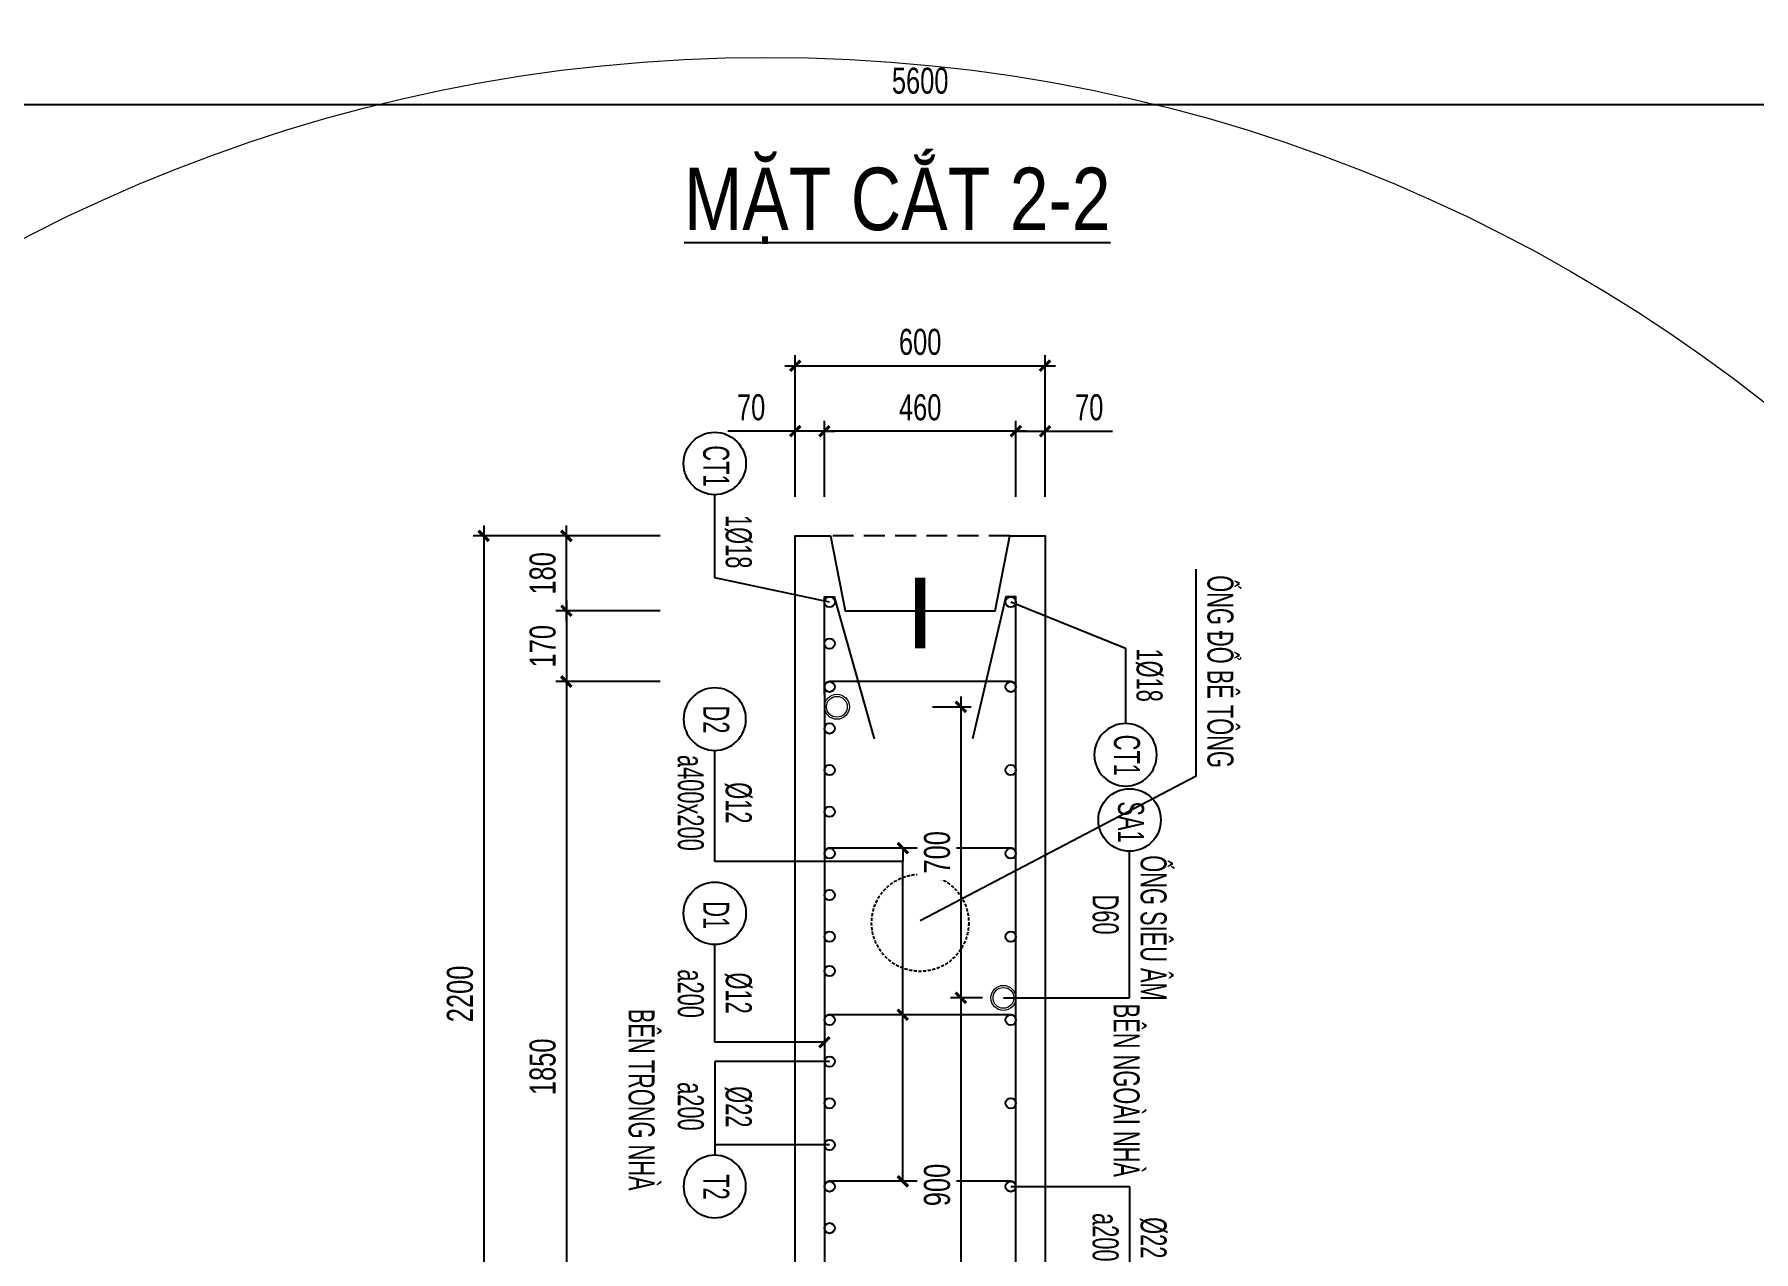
# Model space of a CAD drawing. Header units: millimetres. Extents: x -147841 to 368790, y -162721 to 84261.
# Drawn here: x 252213 to 256343, y -103522 to -100599 of the extents above; entities that cross this region are included whole.
import ezdxf
from ezdxf.enums import TextEntityAlignment as Align

# ---------------------------------------------------------------- set-up
doc = ezdxf.new("R2010")
doc.units = ezdxf.units.MM
doc.header["$LTSCALE"] = 1000
doc.header["$MEASUREMENT"] = 0
doc.header["$PDMODE"] = 1
doc.header["$PDSIZE"] = -10
doc.linetypes.add('DASHED', pattern=[0.75, 0.5, -0.25])
doc.linetypes.add('HIDDEN', pattern=[0.375, 0.25, -0.125])
doc.layers.get('0').update_dxf_attribs({"linetype": 'CONTINUOUS', "lineweight": 18})
doc.layers.get('DEFPOINTS').update_dxf_attribs({"color": 5, "linetype": 'CONTINUOUS', "lineweight": 18})
for name, color, linetype, lineweight in [('0-THAY', 7, 'CONTINUOUS', 18), ('ccu11-Dim', 8, 'CONTINUOUS', 18), ('DIM', 8, 'CONTINUOUS', 18)]:
    doc.layers.add(name, color=color, linetype=linetype, lineweight=lineweight)
for name, color, linetype in [('ccu11-Khuat', 9, 'DASHED'), ('ccu11-Manh', 8, 'CONTINUOUS'), ('ccu11-Thep', 4, 'CONTINUOUS'), ('ccu11-Thepdai', 6, 'CONTINUOUS'), ('KC-Cotthep', 8, 'CONTINUOUS'), ('KC-Dim', 8, 'CONTINUOUS'), ('KC-Text', 31, 'CONTINUOUS'), ('KC-Thay', 7, 'CONTINUOUS')]:
    doc.layers.add(name, color=color, linetype=linetype)
doc.styles.add('ARIAL', font='arial.ttf', dxfattribs={"width": 0.7})
doc.styles.add('ccu11-dim', font='vnsimli.shx', dxfattribs={"width": 0.65, "bigfont": 'bigfont.shx'})
doc.dimstyles.new('2.5-25', dxfattribs={"dimscale": 25, "dimtxt": 2.5, "dimasz": 1, "dimexe": 1, "dimexo": 2, "dimgap": 1, "dimtad": 1, "dimdec": 1, "dimrnd": 5, "dimdsep": 46, "dimtxsty": 'ARIAL', "dimblk": 'ARCHTICK', "dimcen": -1, "dimdle": 1, "dimclrd": 256, "dimclre": 256, "dimclrt": 3, "dimadec": 0, "dimazin": 2, "dimtfac": 0.1, "dimtdec": 1, "dimtmove": 0, "dimatfit": 1, "dimldrblk": 'ARCHTICK', "dimfxl": 1, "dimtvp": 0.833333, "dimtfill": 1, "dimtolj": 1, "dimtzin": 12, "dimarcsym": 0})
doc.dimstyles.new('ccu11-100x4', dxfattribs={"dimscale": 100, "dimtxt": 2.5, "dimasz": 1, "dimexe": 1, "dimexo": 2, "dimgap": 1, "dimtad": 1, "dimdec": 0, "dimlfac": 0.25, "dimdsep": 46, "dimtxsty": 'ccu11-dim', "dimblk": 'ARCHTICK', "dimcen": -1, "dimdle": 1, "dimclrd": 256, "dimclre": 256, "dimclrt": 31, "dimadec": 0, "dimazin": 2, "dimtfac": 0.1, "dimtdec": 0, "dimtmove": 0, "dimatfit": 1, "dimldrblk": 'ARCHTICK', "dimfxl": 1, "dimtvp": 0.833333, "dimtolj": 1, "dimtzin": 12, "dimarcsym": 0})

# ---------------------------------------------------------------- blocks, each defined once
blk = doc.blocks.new('_ARCHTICK')
at = {"color": 0, "linetype": 'ByBlock', "const_width": 0.3}
blk.add_lwpolyline([(-0.5, -0.5), (0.5, 0.5)], dxfattribs=at)
blk = doc.blocks.new('*D425')
at = {"layer": 'DEFPOINTS', "color": 0, "linetype": 'ByBlock', "ltscale": 30, "transparency": 16777216}
for p in [(251540.6, -100269.7), (257140.6, -100269.7), (257140.6, -100767)]:
    blk.add_point(p, dxfattribs=at)
at = {"layer": 'KC-Dim', "linetype": 'ByBlock', "lineweight": -2, "ltscale": 30, "transparency": 16777216}
for p, q in [((251540.6, -100319.7), (251540.6, -100792)), ((257140.6, -100319.7), (257140.6, -100792)), ((251515.6, -100767), (257165.6, -100767))]:
    blk.add_line(p, q, dxfattribs=at)
at = {"layer": 'KC-Dim', "linetype": 'ByBlock', "lineweight": -2, "ltscale": 30, "transparency": 16777216, "xscale": 25, "yscale": 25, "zscale": 25, "rotation": 180}
blk.add_blockref('_ARCHTICK', (251540.6, -100767), dxfattribs=at)
at = {"layer": 'KC-Dim', "linetype": 'ByBlock', "lineweight": -2, "ltscale": 30, "transparency": 16777216, "xscale": 25, "yscale": 25, "zscale": 25}
blk.add_blockref('_ARCHTICK', (257140.6, -100767), dxfattribs=at)
at = {"layer": 'KC-Dim', "color": 3, "linetype": 'ByBlock', "ltscale": 30, "transparency": 16777216, "insert": (254340.6, -100710.1), "char_height": 62.5, "attachment_point": 5, "style": 'ARIAL', "bg_fill": 3, "box_fill_scale": 1.25, "bg_fill_color": 256, "bg_fill_true_color": 13158600, "bg_fill_transparency": 0}
blk.add_mtext('\\A1;5600', dxfattribs=at)
blk = doc.blocks.new('*D466')
at = {"layer": 'DEFPOINTS', "color": 0, "linetype": 'ByBlock', "ltscale": 30, "transparency": 16777216}
for p in [(253490.8, -101802.8), (253766.4, -101802.8), (253766.4, -101982.8)]:
    blk.add_point(p, dxfattribs=at)
at = {"layer": 'KC-Dim', "linetype": 'ByBlock', "lineweight": -2, "ltscale": 30, "transparency": 16777216}
for p, q in [((253490.8, -102007.8), (253490.8, -101777.8)), ((253716.4, -101802.8), (253465.8, -101802.8)), ((253716.4, -101982.8), (253465.8, -101982.8))]:
    blk.add_line(p, q, dxfattribs=at)
at = {"layer": 'KC-Dim', "linetype": 'ByBlock', "lineweight": -2, "ltscale": 30, "transparency": 16777216, "xscale": 25, "yscale": 25, "zscale": 25}
for p, rotation in [((253490.8, -101802.8), 90), ((253490.8, -101982.8), 270)]:
    blk.add_blockref('_ARCHTICK', p, dxfattribs=dict(at, rotation=rotation))
at = {"layer": 'KC-Dim', "color": 3, "linetype": 'ByBlock', "ltscale": 30, "transparency": 16777216, "insert": (253433.9, -101892.8), "char_height": 62.5, "attachment_point": 5, "rotation": 90, "style": 'ARIAL', "bg_fill": 3, "box_fill_scale": 1.25, "bg_fill_color": 256, "bg_fill_true_color": 13158600, "bg_fill_transparency": 0}
blk.add_mtext('\\A1;180', dxfattribs=at)
blk = doc.blocks.new('*D467')
at = {"layer": 'DEFPOINTS', "color": 0, "linetype": 'ByBlock', "ltscale": 30, "transparency": 16777216}
for p in [(253766.4, -101982.8), (253766.4, -102152.8)]:
    blk.add_point(p, dxfattribs=at)
at = {"layer": 'KC-Dim', "linetype": 'ByBlock', "lineweight": -2, "ltscale": 30, "transparency": 16777216}
for p, q in [((253490.8, -101957.8), (253490.8, -102177.8)), ((253716.4, -101982.8), (253465.8, -101982.8)), ((253716.4, -102152.8), (253465.8, -102152.8))]:
    blk.add_line(p, q, dxfattribs=at)
at = {"layer": 'KC-Dim', "linetype": 'ByBlock', "lineweight": -2, "ltscale": 30, "transparency": 16777216, "xscale": 25, "yscale": 25, "zscale": 25}
for p, rotation in [((253490.8, -101982.8), 90), ((253490.8, -102152.8), 270)]:
    blk.add_blockref('_ARCHTICK', p, dxfattribs=dict(at, rotation=rotation))
at = {"layer": 'KC-Dim', "color": 3, "linetype": 'ByBlock', "ltscale": 30, "transparency": 16777216, "insert": (253433.9, -102067.8), "char_height": 62.5, "attachment_point": 5, "rotation": 90, "style": 'ARIAL', "bg_fill": 3, "box_fill_scale": 1.25, "bg_fill_color": 256, "bg_fill_true_color": 13158600, "bg_fill_transparency": 0}
blk.add_mtext('\\A1;170', dxfattribs=at)
at = {"layer": 'DEFPOINTS', "color": 0, "linetype": 'ByBlock', "ltscale": 30, "transparency": 16777216}
blk.add_point((253490.8, -102152.8), dxfattribs=at)
blk = doc.blocks.new('*D468')
at = {"layer": 'DEFPOINTS', "color": 0, "linetype": 'ByBlock', "ltscale": 30, "transparency": 16777216}
for p in [(254640.6, -101394.2), (254040.6, -101758.7), (254640.6, -101758.7)]:
    blk.add_point(p, dxfattribs=at)
at = {"layer": 'KC-Dim', "linetype": 'ByBlock', "lineweight": -2, "ltscale": 30, "transparency": 16777216}
for p, q in [((254040.6, -101708.7), (254040.6, -101369.2)), ((254640.6, -101708.7), (254640.6, -101369.2)), ((254015.6, -101394.2), (254665.6, -101394.2))]:
    blk.add_line(p, q, dxfattribs=at)
at = {"layer": 'KC-Dim', "linetype": 'ByBlock', "lineweight": -2, "ltscale": 30, "transparency": 16777216, "xscale": 25, "yscale": 25, "zscale": 25, "rotation": 180}
blk.add_blockref('_ARCHTICK', (254040.6, -101394.2), dxfattribs=at)
at = {"layer": 'KC-Dim', "linetype": 'ByBlock', "lineweight": -2, "ltscale": 30, "transparency": 16777216, "xscale": 25, "yscale": 25, "zscale": 25}
blk.add_blockref('_ARCHTICK', (254640.6, -101394.2), dxfattribs=at)
at = {"layer": 'KC-Dim', "color": 3, "linetype": 'ByBlock', "ltscale": 30, "transparency": 16777216, "insert": (254340.6, -101337.3), "char_height": 62.5, "attachment_point": 5, "style": 'ARIAL', "bg_fill": 3, "box_fill_scale": 1.25, "bg_fill_color": 256, "bg_fill_true_color": 13158600, "bg_fill_transparency": 0}
blk.add_mtext('\\A1;600', dxfattribs=at)
blk = doc.blocks.new('*D469')
at = {"layer": 'DEFPOINTS', "color": 0, "linetype": 'ByBlock', "ltscale": 30, "transparency": 16777216}
for p in [(254110.6, -101551.4), (254110.6, -101758.7), (254570.6, -101758.7)]:
    blk.add_point(p, dxfattribs=at)
at = {"layer": 'KC-Dim', "linetype": 'ByBlock', "lineweight": -2, "ltscale": 30, "transparency": 16777216}
for p, q in [((254595.6, -101551.4), (254085.6, -101551.4)), ((254110.6, -101708.7), (254110.6, -101526.4)), ((254570.6, -101708.7), (254570.6, -101526.4))]:
    blk.add_line(p, q, dxfattribs=at)
at = {"layer": 'KC-Dim', "linetype": 'ByBlock', "lineweight": -2, "ltscale": 30, "transparency": 16777216, "xscale": 25, "yscale": 25, "zscale": 25, "rotation": 180}
blk.add_blockref('_ARCHTICK', (254110.6, -101551.4), dxfattribs=at)
at = {"layer": 'KC-Dim', "linetype": 'ByBlock', "lineweight": -2, "ltscale": 30, "transparency": 16777216, "xscale": 25, "yscale": 25, "zscale": 25}
blk.add_blockref('_ARCHTICK', (254570.6, -101551.4), dxfattribs=at)
at = {"layer": 'KC-Dim', "color": 3, "linetype": 'ByBlock', "ltscale": 30, "transparency": 16777216, "insert": (254340.6, -101494.5), "char_height": 62.5, "attachment_point": 5, "style": 'ARIAL', "bg_fill": 3, "box_fill_scale": 1.25, "bg_fill_color": 256, "bg_fill_true_color": 13158600, "bg_fill_transparency": 0}
blk.add_mtext('\\A1;460', dxfattribs=at)
blk = doc.blocks.new('*D470')
at = {"layer": 'DEFPOINTS', "color": 0, "linetype": 'ByBlock', "ltscale": 30, "transparency": 16777216}
for p in [(254640.6, -101551.4), (254570.6, -101758.7), (254640.6, -101758.7)]:
    blk.add_point(p, dxfattribs=at)
at = {"layer": 'KC-Dim', "linetype": 'ByBlock', "lineweight": -2, "ltscale": 30, "transparency": 16777216}
for p, q in [((254570.6, -101551.4), (254545.6, -101551.4)), ((254570.6, -101708.7), (254570.6, -101526.4)), ((254570.6, -101551.4), (254640.6, -101551.4)), ((254640.6, -101708.7), (254640.6, -101526.4)), ((254640.6, -101551.4), (254802.8, -101551.4))]:
    blk.add_line(p, q, dxfattribs=at)
at = {"layer": 'KC-Dim', "linetype": 'ByBlock', "lineweight": -2, "ltscale": 30, "transparency": 16777216, "xscale": 25, "yscale": 25, "zscale": 25}
blk.add_blockref('_ARCHTICK', (254570.6, -101551.4), dxfattribs=at)
at = {"layer": 'KC-Dim', "linetype": 'ByBlock', "lineweight": -2, "ltscale": 30, "transparency": 16777216, "xscale": 25, "yscale": 25, "zscale": 25, "rotation": 180}
blk.add_blockref('_ARCHTICK', (254640.6, -101551.4), dxfattribs=at)
at = {"layer": 'KC-Dim', "color": 3, "linetype": 'ByBlock', "ltscale": 30, "transparency": 16777216, "insert": (254746.7, -101494.5), "char_height": 62.5, "attachment_point": 5, "style": 'ARIAL', "bg_fill": 3, "box_fill_scale": 1.25, "bg_fill_color": 256, "bg_fill_true_color": 13158600, "bg_fill_transparency": 0}
blk.add_mtext('\\A1;70', dxfattribs=at)
blk = doc.blocks.new('*D471')
at = {"layer": 'DEFPOINTS', "color": 0, "linetype": 'ByBlock', "ltscale": 30, "transparency": 16777216}
for p in [(254040.6, -101551.4), (254040.6, -101758.7), (254110.6, -101758.7)]:
    blk.add_point(p, dxfattribs=at)
at = {"layer": 'KC-Dim', "linetype": 'ByBlock', "lineweight": -2, "ltscale": 30, "transparency": 16777216}
for p, q in [((254040.6, -101551.4), (253878.4, -101551.4)), ((254040.6, -101708.7), (254040.6, -101526.4)), ((254110.6, -101551.4), (254040.6, -101551.4)), ((254110.6, -101708.7), (254110.6, -101526.4)), ((254110.6, -101551.4), (254135.6, -101551.4))]:
    blk.add_line(p, q, dxfattribs=at)
at = {"layer": 'KC-Dim', "linetype": 'ByBlock', "lineweight": -2, "ltscale": 30, "transparency": 16777216, "xscale": 25, "yscale": 25, "zscale": 25}
blk.add_blockref('_ARCHTICK', (254040.6, -101551.4), dxfattribs=at)
at = {"layer": 'KC-Dim', "linetype": 'ByBlock', "lineweight": -2, "ltscale": 30, "transparency": 16777216, "xscale": 25, "yscale": 25, "zscale": 25, "rotation": 180}
blk.add_blockref('_ARCHTICK', (254110.6, -101551.4), dxfattribs=at)
at = {"layer": 'KC-Dim', "color": 3, "linetype": 'ByBlock', "ltscale": 30, "transparency": 16777216, "insert": (253934.5, -101494.5), "char_height": 62.5, "attachment_point": 5, "style": 'ARIAL', "bg_fill": 3, "box_fill_scale": 1.25, "bg_fill_color": 256, "bg_fill_true_color": 13158600, "bg_fill_transparency": 0}
blk.add_mtext('\\A1;70', dxfattribs=at)
blk = doc.blocks.new('*D472')
at = {"layer": 'DEFPOINTS', "color": 0, "linetype": 'ByBlock', "ltscale": 30, "transparency": 16777216}
for p in [(253766.4, -102152.8), (253490.8, -104002.8), (253766.4, -104002.8)]:
    blk.add_point(p, dxfattribs=at)
at = {"layer": 'KC-Dim', "linetype": 'ByBlock', "lineweight": -2, "ltscale": 30, "transparency": 16777216}
for p, q in [((253490.8, -102127.8), (253490.8, -104027.8)), ((253716.4, -102152.8), (253465.8, -102152.8)), ((253716.4, -104002.8), (253465.8, -104002.8))]:
    blk.add_line(p, q, dxfattribs=at)
at = {"layer": 'KC-Dim', "linetype": 'ByBlock', "lineweight": -2, "ltscale": 30, "transparency": 16777216, "xscale": 25, "yscale": 25, "zscale": 25}
for p, rotation in [((253490.8, -102152.8), 90), ((253490.8, -104002.8), 270)]:
    blk.add_blockref('_ARCHTICK', p, dxfattribs=dict(at, rotation=rotation))
at = {"layer": 'KC-Dim', "color": 3, "linetype": 'ByBlock', "ltscale": 30, "transparency": 16777216, "insert": (253433.9, -103077.8), "char_height": 62.5, "attachment_point": 5, "rotation": 90, "style": 'ARIAL', "bg_fill": 3, "box_fill_scale": 1.25, "bg_fill_color": 256, "bg_fill_true_color": 13158600, "bg_fill_transparency": 0}
blk.add_mtext('\\A1;1850', dxfattribs=at)
blk = doc.blocks.new('att_thep_2')
blk.add_circle((-300, 0), 300)
at = {"color": 3, "style": 'ARIAL', "width": 0.6}
blk.add_attdef('DK', text='', height=250, dxfattribs=at).set_placement((467, 105), align=Align.CENTER)
at = {"color": 31, "style": 'ARIAL', "width": 0.6}
blk.add_attdef('SH', text='', height=250, dxfattribs=at).set_placement((-281, -111), align=Align.CENTER)
at = {"color": 2, "style": 'ARIAL', "width": 0.6}
blk.add_attdef('KC', text='', height=250, dxfattribs=at).set_placement((472, -355), align=Align.CENTER)
blk = doc.blocks.new('*U450')
at = {"layer": 'ccu11-Thepdai', "flags": 128}
blk.add_lwpolyline([(50, 230), (-37.5, 230, 0.414214), (-50, 217.5), (-50, -114.4), (-50, -217.5, 0.414214), (-37.5, -230), (50, -230)], format="xyb", dxfattribs=at)
blk = doc.blocks.new('*U451')
at = {"layer": 'DIM', "color": 0, "linetype": 'ByBlock', "lineweight": -2, "transparency": 16777216}
for p in [(0, 0), (400, 0), (800, 0)]:
    blk.add_blockref('*U450', p, dxfattribs=at)
blk = doc.blocks.new('*D473')
at = {"layer": 'DEFPOINTS', "color": 0, "ltscale": 3000, "transparency": 16777216}
for p in [(253766.4, -101802.8), (253292.2, -104002.8), (253766.4, -104002.8)]:
    blk.add_point(p, dxfattribs=at)
at = {"layer": 'DIM', "lineweight": -2, "ltscale": 3000, "transparency": 16777216}
for p, q in [((253292.2, -101777.8), (253292.2, -104027.8)), ((253716.4, -101802.8), (253267.2, -101802.8)), ((253716.4, -104002.8), (253267.2, -104002.8))]:
    blk.add_line(p, q, dxfattribs=at)
at = {"layer": 'DIM', "lineweight": -2, "ltscale": 3000, "transparency": 16777216, "xscale": 25, "yscale": 25, "zscale": 25}
for p, rotation in [((253292.2, -101802.8), 90), ((253292.2, -104002.8), 270)]:
    blk.add_blockref('_ARCHTICK', p, dxfattribs=dict(at, rotation=rotation))
at = {"layer": 'DIM', "color": 3, "ltscale": 3000, "transparency": 16777216, "insert": (253235.3, -102902.8), "char_height": 62.5, "attachment_point": 5, "rotation": 90, "style": 'ARIAL', "bg_fill": 3, "box_fill_scale": 1.25, "bg_fill_color": 256, "bg_fill_true_color": 13158600, "bg_fill_transparency": 0}
blk.add_mtext('\\A1;2200', dxfattribs=at)
blk = doc.blocks.new('*D474')
at = {"layer": 'DEFPOINTS', "color": 0, "linetype": 'ByBlock', "ltscale": 30, "transparency": 16777216}
for p in [(254320.5, -102213.3), (254438.3, -102912.3), (254540.6, -102912.3)]:
    blk.add_point(p, dxfattribs=at)
at = {"layer": 'KC-Dim', "linetype": 'ByBlock', "lineweight": -2, "ltscale": 30, "transparency": 16777216}
for p, q in [((254370.5, -102213.3), (254463.3, -102213.3)), ((254438.3, -102188.3), (254438.3, -102937.3)), ((254490.6, -102912.3), (254413.3, -102912.3))]:
    blk.add_line(p, q, dxfattribs=at)
at = {"layer": 'KC-Dim', "linetype": 'ByBlock', "lineweight": -2, "ltscale": 30, "transparency": 16777216, "xscale": 25, "yscale": 25, "zscale": 25}
for p, rotation in [((254438.3, -102213.3), 90), ((254438.3, -102912.3), 270)]:
    blk.add_blockref('_ARCHTICK', p, dxfattribs=dict(at, rotation=rotation))
at = {"layer": 'KC-Dim', "color": 3, "linetype": 'ByBlock', "ltscale": 30, "transparency": 16777216, "insert": (254381.4, -102562.8), "char_height": 62.5, "attachment_point": 5, "rotation": 90, "style": 'ARIAL', "bg_fill": 3, "box_fill_scale": 1.25, "bg_fill_color": 256, "bg_fill_true_color": 13158600, "bg_fill_transparency": 0}
blk.add_mtext('\\A1;700', dxfattribs=at)
blk = doc.blocks.new('A$C260038B3')
at = {"layer": '0-THAY', "linetype": 'Continuous'}
for radius in [120, 100]:
    blk.add_circle((0, 0), radius, dxfattribs=at)
blk = doc.blocks.new('*D475')
at = {"layer": 'DEFPOINTS', "color": 0, "linetype": 'ByBlock', "ltscale": 30, "transparency": 16777216}
for p in [(254540.6, -102912.3), (254338.2, -103810.9), (254438.3, -103810.9)]:
    blk.add_point(p, dxfattribs=at)
at = {"layer": 'KC-Dim', "linetype": 'ByBlock', "lineweight": -2, "ltscale": 30, "transparency": 16777216}
for p, q in [((254490.6, -102912.3), (254413.3, -102912.3)), ((254438.3, -102887.3), (254438.3, -103835.9)), ((254388.2, -103810.9), (254463.3, -103810.9))]:
    blk.add_line(p, q, dxfattribs=at)
at = {"layer": 'KC-Dim', "linetype": 'ByBlock', "lineweight": -2, "ltscale": 30, "transparency": 16777216, "xscale": 25, "yscale": 25, "zscale": 25}
for p, rotation in [((254438.3, -102912.3), 90), ((254438.3, -103810.9), 270)]:
    blk.add_blockref('_ARCHTICK', p, dxfattribs=dict(at, rotation=rotation))
at = {"layer": 'KC-Dim', "color": 3, "linetype": 'ByBlock', "ltscale": 30, "transparency": 16777216, "insert": (254381.4, -103361.6), "char_height": 62.5, "attachment_point": 5, "rotation": 90, "style": 'ARIAL', "bg_fill": 3, "box_fill_scale": 1.25, "bg_fill_color": 256, "bg_fill_true_color": 13158600, "bg_fill_transparency": 0}
blk.add_mtext('\\A1;900', dxfattribs=at)

msp = doc.modelspace()

# ---------------------------------------------------------------- linework, layer by layer
at = {"layer": 'ccu11-Khuat', "ltscale": 0.1}
msp.add_line((254555.59, -101802.81), (254125.59, -101802.81), dxfattribs=at)
at = {"layer": 'ccu11-Manh'}
msp.add_lwpolyline([(254340.59, -102726.47), (255003.65, -102379.42), (255003.65, -101882.89)], dxfattribs=at)
at = {"layer": 'ccu11-Thep', "const_width": 25}
msp.add_lwpolyline([(254340.59, -102072.81), (254340.59, -101902.81)], dxfattribs=at)
at = {"layer": 'ccu11-Thep'}
for centre in [(254123.09, -101961.68), (254558.09, -101961.6), (254123.09, -102061.6), (254123.09, -102165.31), (254123.09, -102265.31), (254123.09, -102365.31), (254123.09, -102465.31), (254123.09, -102565.31), (254123.09, -102665.31), (254123.09, -102765.31), (254123.09, -102847.75), (254123.09, -102965.31), (254123.09, -103065.31), (254123.09, -103165.31), (254123.09, -103265.31), (254123.09, -103365.31), (254123.09, -103465.31)]:
    msp.add_circle(centre, 12.5, dxfattribs=at)
at = {"layer": 'ccu11-Thep', "linetype": 'HIDDEN', "ltscale": 0.03}
msp.add_circle((254340.59, -102732.05, 242.3), 116.6, dxfattribs=at)
at = {"layer": 'ccu11-Thepdai', "flags": 128}
for points in [[(254110.59, -102183.86), (254110.59, -101949.18), (254134.03, -101949.18), (254230.19, -102290.56)], [(254570.59, -102183.86), (254570.59, -101949.1), (254546.42, -101949.1), (254466.39, -102290.56)]]:
    msp.add_lwpolyline(points, dxfattribs=at)
at = {"layer": 'ccu11-Thepdai'}
msp.add_lwpolyline([(254110.59, -102165.31), (254110.59, -103990.31, 0.4142136), (254123.09, -104002.81), (254558.09, -104002.81, 0.4142136), (254570.59, -103990.31), (254570.59, -102165.31, 0.4142136), (254558.09, -102152.81), (254123.09, -102152.81, 0.4142136)], format="xyb", close=True, dxfattribs=at)
at = {"layer": 'KC-Thay', "flags": 128}
msp.add_lwpolyline([(254340.59, -104602.81), (251540.59, -104602.81), (251540.59, -104517.81), (251720.59, -104482.81), (251720.59, -104122.81), (251540.59, -104087.81), (251540.59, -104002.81), (254040.59, -104002.81), (254040.59, -101802.81), (254125.59, -101802.81), (254160.59, -101982.81), (254520.59, -101982.81), (254555.59, -101802.81), (254640.59, -101802.81), (254640.59, -104002.81), (257140.59, -104002.81), (257140.59, -104087.81), (257320.59, -104122.81), (257320.59, -104482.81), (257140.59, -104517.81), (257140.59, -104602.81), (254040.59, -104602.81)], dxfattribs=at)

# ---------------------------------------------------------------- block references
at = {"layer": 'ccu11-Dim', "ltscale": 3000, "xscale": 0.25, "yscale": 0.25, "zscale": 0.25, "rotation": 270}
msp.add_blockref('A$C260038B3', (254140.59, -102213.28), dxfattribs=at)
at = {"layer": 'DIM', "rotation": 270}
msp.add_blockref('*U451', (254340.59, -102602.81), dxfattribs=at)
at = {"layer": 'KC-Cotthep'}
ref = msp.add_blockref('att_thep_2', (254833.96, -102253.6), dxfattribs=dict(at, xscale=-0.25, yscale=0.25, zscale=0.25, rotation=270))
ref.add_attrib('DK', '1%%C18', dxfattribs={"layer": '0', "color": 15, "height": 62.5, "rotation": 270, "style": 'ARIAL', "width": 0.6}).set_placement((254860.31, -102137.33), align=Align.CENTER)
ref.add_attrib('SH', 'CT1', dxfattribs={"layer": '0', "color": 31, "height": 62.5, "rotation": 270, "style": 'ARIAL', "width": 0.6}).set_placement((254806.09, -102329.63), align=Align.CENTER)
ref = msp.add_blockref('att_thep_2', (254843.63, -102560.15), dxfattribs=dict(at, xscale=0.25, yscale=0.25, zscale=0.25, rotation=270))
ref.add_attrib('KC', 'D60', dxfattribs={"layer": '0', "color": 2, "height": 62.5, "rotation": 270, "style": 'ARIAL', "width": 0.6}).set_placement((254754.8, -102712.26), align=Align.CENTER)
ref.add_attrib('DK', 'ỐNG SIÊU ÂM', dxfattribs={"layer": '0', "color": 15, "height": 62.5, "rotation": 270, "style": 'ARIAL', "width": 0.6}).set_placement((254869.98, -102744.4), align=Align.CENTER)
ref.add_attrib('SH', 'SA1', dxfattribs={"layer": '0', "color": 31, "height": 62.5, "rotation": 270, "style": 'ARIAL', "width": 0.6}).set_placement((254815.76, -102489.91), align=Align.CENTER)
ref = msp.add_blockref('att_thep_2', (254843.63, -103604.62), dxfattribs=dict(at, xscale=-0.25, yscale=0.25, zscale=0.25, rotation=270))
ref.add_attrib('KC', 'a200', dxfattribs={"layer": '0', "color": 2, "height": 62.5, "rotation": 270, "style": 'ARIAL', "width": 0.6}).set_placement((254754.8, -103487.27), align=Align.CENTER)
ref.add_attrib('DK', '%%C22', dxfattribs={"layer": '0', "color": 2, "height": 62.5, "rotation": 270, "style": 'ARIAL', "width": 0.6}).set_placement((254869.98, -103488.36), align=Align.CENTER)
ref.add_attrib('SH', 'N1', dxfattribs={"layer": '0', "color": 31, "height": 62.5, "rotation": 270, "style": 'ARIAL', "width": 0.6}).set_placement((254815.76, -103680.65), align=Align.CENTER)

# ---------------------------------------------------------------- texts
at = {"layer": 'KC-Text', "color": 2, "style": 'ARIAL', "width": 0.8}
msp.add_text('%%UMẶT CẮT 2-2', height=150, dxfattribs=at).set_placement((254285.77, -101068.68), align=Align.CENTER)
at = {"layer": 'KC-Text', "color": 1, "style": 'ARIAL', "width": 0.6}
msp.add_text('ỐNG ĐỔ BÊ TÔNG', height=62.5, rotation=270, dxfattribs=at).set_placement((255030.67, -101897.33))
msp.add_text('BÊN NGOÀI NHÀ', height=62.5, rotation=270, dxfattribs=at).set_placement((254805.14, -103134.29), align=Align.CENTER)

# ---------------------------------------------------------------- dimensions: what is measured, and where the dimension line sits
at = {"layer": 'KC-Dim', "linetype": 'ByBlock', "ltscale": 30}
for base, p1, p2, picture, middle in [((257140.59, -100766.99), (251540.59, -100269.72), (257140.59, -100269.72), '*D425', (254340.59, -100710.08)), ((254640.59, -101394.23), (254040.59, -101758.73), (254640.59, -101758.73), '*D468', (254340.59, -101337.32))]:
    dim = msp.add_linear_dim(base=base, p1=p1, p2=p2, dimstyle='2.5-25', dxfattribs=at)
    dim.commit()
    dim.dimension.update_dxf_attribs({"geometry": picture, "text_midpoint": middle})

# ---------------------------------------------------------------- leaders
at = {"layer": 'ccu11-Manh', "ltscale": 10}
for points in [[(254558.09, -101961.6), (254833.96, -102072.61), (254833.96, -102253.64)], [(254298.88, -102584.87), (253847.21, -102584.87), (253847.21, -102318.09)], [(254540.59, -102912.27), (254843.63, -102912.27), (254843.63, -102560.15)], [(254123.09, -103065.31), (253847.21, -103065.31), (253847.21, -103290.22)], [(254123.09, -103265.31), (253847.21, -103265.31), (253847.21, -103290.26)]]:
    msp.add_leader(points, dimstyle='ccu11-100x4', override={"dimgap": 1, "dimtad": 0, "dimldrblk": 'None'}, dxfattribs=at)
at = {"layer": 'ccu11-Manh', "ltscale": 3000}
for points, override in [([(254298.88, -102552.81), (254298.88, -102584.87), (253847.21, -102584.87)], {"dimasz": 0.25, "dimtad": 0}), ([(254298.88, -103352.81), (254298.88, -102584.87), (253847.21, -102584.87)], {"dimasz": 0.25, "dimgap": 1, "dimtad": 0}), ([(254298.88, -103352.81), (254298.88, -102584.87), (253847.21, -102584.87)], {"dimasz": 0.25, "dimtad": 0}), ([(254298.88, -102952.81), (254298.88, -102584.87), (253847.21, -102584.87)], {"dimasz": 0.25, "dimtad": 0}), ([(254110.59, -103018.76), (253847.21, -103018.76), (253847.21, -102784.1)], {"dimasz": 0.25, "dimtad": 0})]:
    msp.add_leader(points, dimstyle='ccu11-100x4', override=override, dxfattribs=at)

# ---------------------------------------------------------------- next in the draw order: dimensions: what is measured, and where the dimension line sits
at = {"layer": 'KC-Dim', "linetype": 'ByBlock', "ltscale": 30}
dim = msp.add_linear_dim(base=(254110.59, -101551.38), p1=(254570.59, -101758.73), p2=(254110.59, -101758.73), dimstyle='2.5-25', dxfattribs=at)
dim.commit()
dim.dimension.update_dxf_attribs({"geometry": '*D469', "text_midpoint": (254340.59, -101494.47)})
dim = msp.add_linear_dim(base=(253490.79, -101802.81), p1=(253766.42, -101982.81), p2=(253766.42, -101802.81), angle=90, dimstyle='2.5-25', dxfattribs=at)
dim.commit()
dim.dimension.update_dxf_attribs({"geometry": '*D466', "text_midpoint": (253490.79, -101892.81), "dimtype": 160})
dim = msp.add_linear_dim(base=(254438.29, -102912.27), p1=(254320.52, -102213.28), p2=(254540.59, -102912.27), angle=270, dimstyle='2.5-25', dxfattribs=at)
dim.commit()
dim.dimension.update_dxf_attribs({"geometry": '*D474', "text_midpoint": (254381.38, -102562.78)})

# ---------------------------------------------------------------- next in the draw order: linework, layer by layer
at = {"layer": 'ccu11-Thep'}
for centre in [(254558.09, -102165.31), (254558.09, -102365.31), (254558.09, -102565.31), (254558.09, -102765.31)]:
    msp.add_circle(centre, 12.5, dxfattribs=at)

# ---------------------------------------------------------------- next in the draw order: block references
at = {"layer": 'ccu11-Dim', "ltscale": 3000, "xscale": 0.25, "yscale": 0.25, "zscale": 0.25, "rotation": 270}
msp.add_blockref('A$C260038B3', (254540.59, -102912.27), dxfattribs=at)

# ---------------------------------------------------------------- next in the draw order: dimensions: what is measured, and where the dimension line sits
at = {"layer": 'KC-Dim', "linetype": 'ByBlock', "ltscale": 30}
for base, p1, p2, picture, middle in [((254040.59, -101551.38), (254110.59, -101758.73), (254040.59, -101758.73), '*D471', (253934.51, -101494.47)), ((254640.59, -101551.38), (254570.59, -101758.73), (254640.59, -101758.73), '*D470', (254746.67, -101494.47))]:
    dim = msp.add_linear_dim(base=base, p1=p1, p2=p2, dimstyle='2.5-25', dxfattribs=at)
    dim.commit()
    dim.dimension.update_dxf_attribs({"geometry": picture, "text_midpoint": middle})
dim = msp.add_linear_dim(base=(253490.79, -102152.81), p1=(253766.42, -101982.81), p2=(253766.42, -102152.81), angle=270, dimstyle='2.5-25', dxfattribs=at)
dim.commit()
dim.dimension.update_dxf_attribs({"geometry": '*D467', "text_midpoint": (253490.79, -102067.81), "dimtype": 160})

# ---------------------------------------------------------------- next in the draw order: block references
at = {"layer": 'KC-Cotthep'}
ref = msp.add_blockref('att_thep_2', (253847.21, -101703.96), dxfattribs=dict(at, xscale=0.25, yscale=0.25, zscale=0.25, rotation=270))
ref.add_attrib('DK', '1%%C18', dxfattribs={"layer": '0', "color": 15, "height": 62.5, "rotation": 270, "style": 'ARIAL', "width": 0.6}).set_placement((253873.57, -101816.82), align=Align.CENTER)
ref.add_attrib('SH', 'CT1', dxfattribs={"layer": '0', "color": 31, "height": 62.5, "rotation": 270, "style": 'ARIAL', "width": 0.6}).set_placement((253819.34, -101634.94), align=Align.CENTER)

# ---------------------------------------------------------------- next in the draw order: dimensions: what is measured, and where the dimension line sits
at = {"layer": 'KC-Dim', "linetype": 'ByBlock', "ltscale": 30}
for base, p1, p2, picture, middle in [((253490.79, -104002.81), (253766.42, -102152.81), (253766.42, -104002.81), '*D472', (253433.88, -103077.81)), ((254438.29, -103810.91), (254540.59, -102912.27), (254338.22, -103810.91), '*D475', (254381.38, -103361.59))]:
    dim = msp.add_linear_dim(base=base, p1=p1, p2=p2, angle=270, dimstyle='2.5-25', dxfattribs=at)
    dim.commit()
    dim.dimension.update_dxf_attribs({"geometry": picture, "text_midpoint": middle})

# ---------------------------------------------------------------- next in the draw order: leaders
at = {"layer": 'ccu11-Manh', "ltscale": 10}
msp.add_leader([(254123.09, -101961.68), (253847.21, -101903.56), (253847.21, -101703.96)], dimstyle='ccu11-100x4', override={"dimgap": 1, "dimtad": 0, "dimldrblk": 'None'}, dxfattribs=at)

# ---------------------------------------------------------------- next in the draw order: linework, layer by layer
at = {"layer": 'ccu11-Thep'}
for centre in [(254558.09, -102965.31), (254558.09, -103165.31), (254558.09, -103365.31)]:
    msp.add_circle(centre, 12.5, dxfattribs=at)

# ---------------------------------------------------------------- next in the draw order: block references
at = {"layer": 'KC-Cotthep'}
ref = msp.add_blockref('att_thep_2', (253847.21, -102167.93), dxfattribs=dict(at, xscale=-0.25, yscale=0.25, zscale=0.25, rotation=270))
ref.add_attrib('KC', 'a400x200', dxfattribs={"layer": '0', "color": 2, "height": 62.5, "rotation": 270, "style": 'ARIAL', "width": 0.6}).set_placement((253758.39, -102444.02), align=Align.CENTER)
ref.add_attrib('DK', '%%C12', dxfattribs={"layer": '0', "color": 215, "height": 62.5, "rotation": 270, "style": 'ARIAL', "width": 0.6}).set_placement((253873.57, -102444.02), align=Align.CENTER)
ref.add_attrib('SH', 'D2', dxfattribs={"layer": '0', "color": 31, "height": 62.5, "rotation": 270, "style": 'ARIAL', "width": 0.6}).set_placement((253819.34, -102243.75), align=Align.CENTER)
ref = msp.add_blockref('att_thep_2', (253847.21, -102784.1), dxfattribs=dict(at, xscale=0.25, yscale=0.25, zscale=0.25, rotation=270))
ref.add_attrib('KC', 'a200', dxfattribs={"layer": '0', "color": 2, "height": 62.5, "rotation": 270, "style": 'ARIAL', "width": 0.6}).set_placement((253758.39, -102902.07), align=Align.CENTER)
ref.add_attrib('DK', '%%C12', dxfattribs={"layer": '0', "color": 215, "height": 62.5, "rotation": 270, "style": 'ARIAL', "width": 0.6}).set_placement((253873.57, -102900.75), align=Align.CENTER)
ref.add_attrib('SH', 'D1', dxfattribs={"layer": '0', "color": 31, "height": 62.5, "rotation": 270, "style": 'ARIAL', "width": 0.6}).set_placement((253819.34, -102713.85), align=Align.CENTER)

# ---------------------------------------------------------------- next in the draw order: texts
at = {"layer": 'KC-Text', "color": 1, "style": 'ARIAL', "width": 0.6}
msp.add_text('BÊN TRONG NHÀ', height=62.5, rotation=270, dxfattribs=at).set_placement((253640.13, -103156.82), align=Align.CENTER)

# ---------------------------------------------------------------- next in the draw order: leaders
at = {"layer": 'ccu11-Manh', "ltscale": 10}
msp.add_leader([(254558.09, -103365.31), (254843.63, -103365.31), (254843.63, -103604.59)], dimstyle='ccu11-100x4', override={"dimgap": 1, "dimtad": 0, "dimldrblk": 'None'}, dxfattribs=at)

# ---------------------------------------------------------------- next in the draw order: dimensions: what is measured, and where the dimension line sits
at = {"layer": 'DIM', "ltscale": 3000}
dim = msp.add_linear_dim(base=(253292.24, -104002.81), p1=(253766.42, -101802.81), p2=(253766.42, -104002.81), angle=270, dimstyle='2.5-25', dxfattribs=at)
dim.commit()
dim.dimension.update_dxf_attribs({"geometry": '*D473', "text_midpoint": (253235.33, -102902.81)})

# ---------------------------------------------------------------- next in the draw order: linework, layer by layer
at = {"layer": 'DEFPOINTS', "ltscale": 3000}
msp.add_circle((253972.59, -104532.81), 3879.12, dxfattribs=at)

# ---------------------------------------------------------------- next in the draw order: block references
at = {"layer": 'KC-Cotthep'}
ref = msp.add_blockref('att_thep_2', (253847.21, -103290.26), dxfattribs=dict(at, xscale=-0.25, yscale=0.25, zscale=0.25, rotation=270))
ref.add_attrib('KC', 'a200', dxfattribs={"layer": '0', "color": 2, "height": 62.5, "rotation": 270, "style": 'ARIAL', "width": 0.6}).set_placement((253758.39, -103172.9), align=Align.CENTER)
ref.add_attrib('DK', '%%C22', dxfattribs={"layer": '0', "color": 2, "height": 62.5, "rotation": 270, "style": 'ARIAL', "width": 0.6}).set_placement((253873.57, -103173.99), align=Align.CENTER)
ref.add_attrib('SH', 'T2', dxfattribs={"layer": '0', "color": 31, "height": 62.5, "rotation": 270, "style": 'ARIAL', "width": 0.6}).set_placement((253819.34, -103366.29), align=Align.CENTER)

doc.saveas('drawing.dxf')
